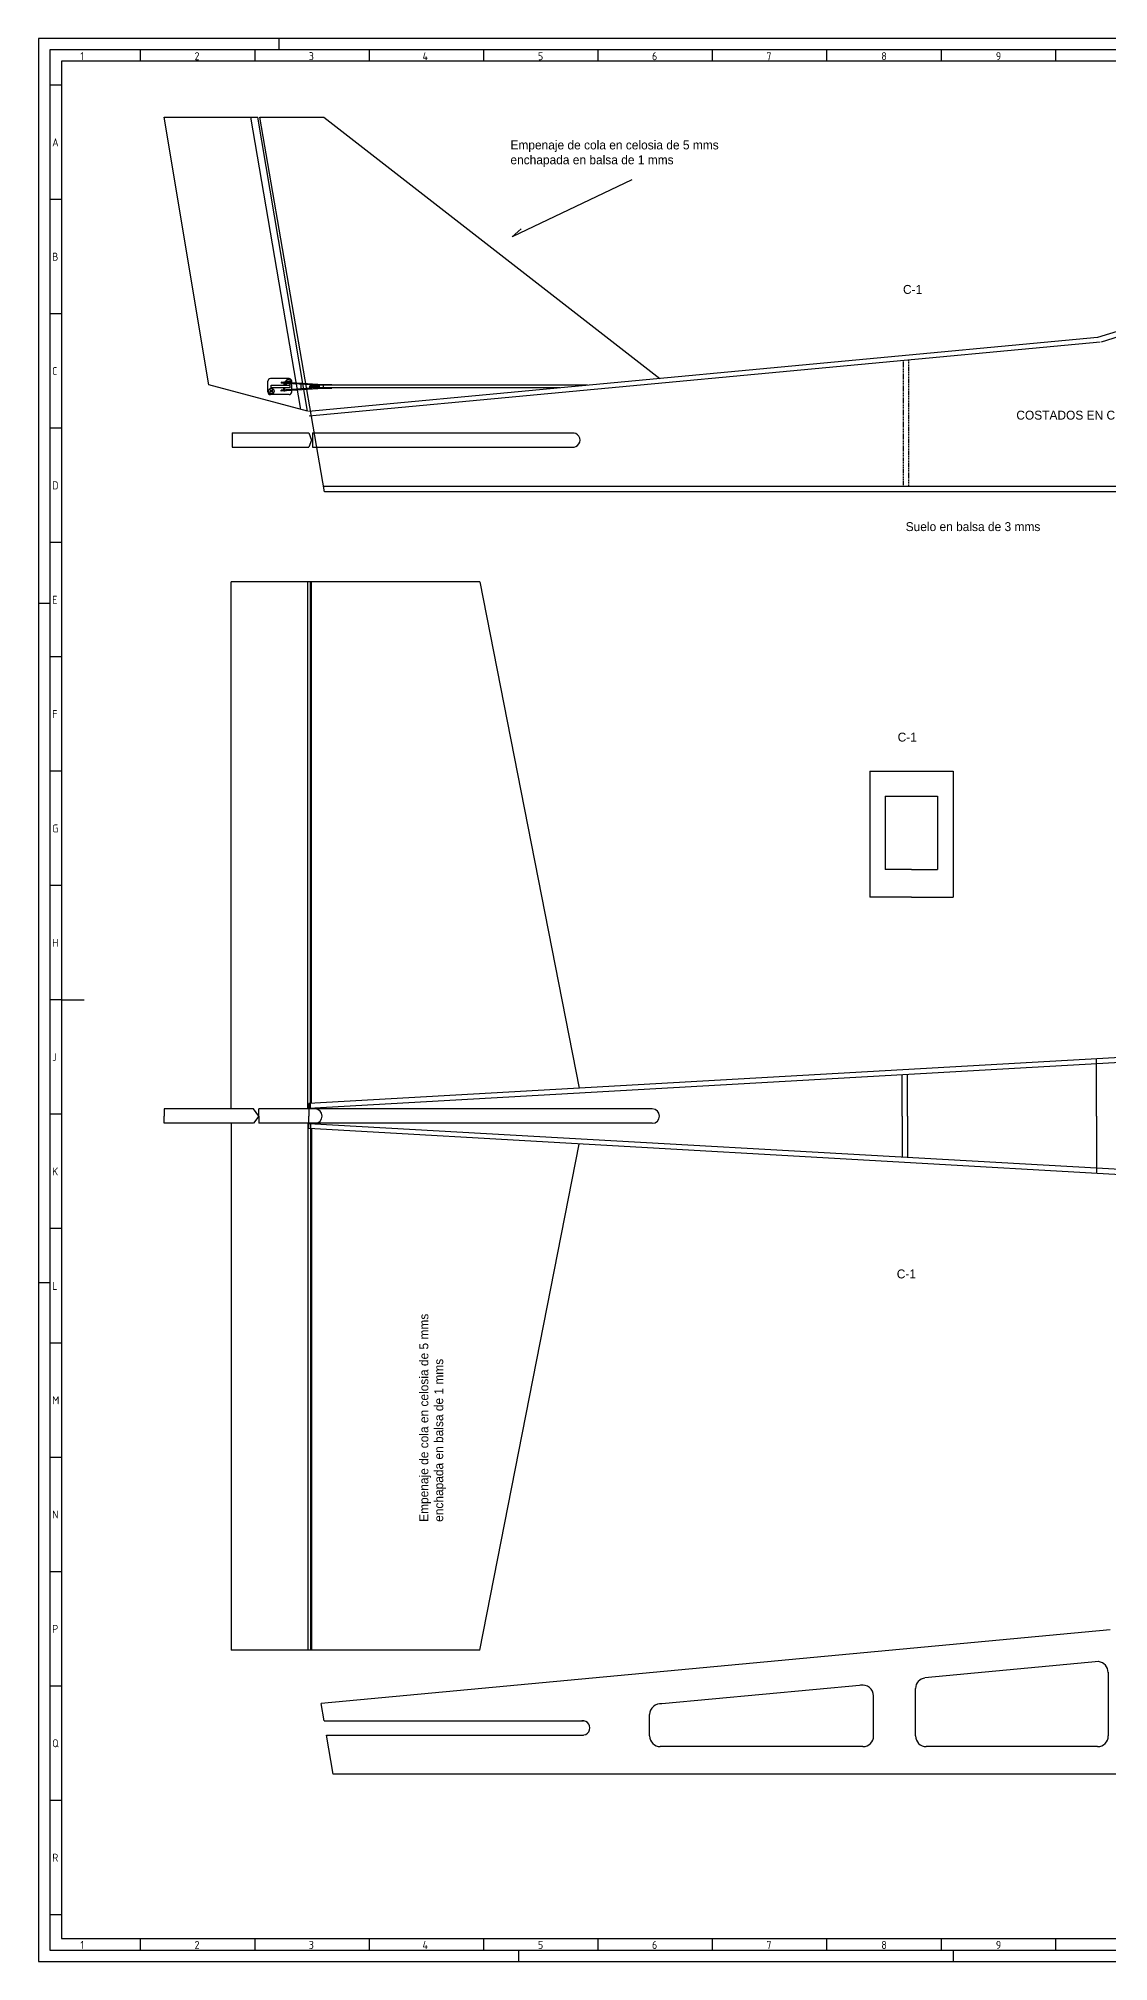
# Model space of a CAD drawing. Extents: x 808 to 1997, y 328 to 1169.
# Drawn here: x 808 to 1276, y 328 to 1169 of the extents above; entities that cross this region are included whole.
import ezdxf
from ezdxf.enums import TextEntityAlignment as Align

# ---------------------------------------------------------------- set-up
doc = ezdxf.new("R2010")
doc.units = 0
doc.header["$MEASUREMENT"] = 0
doc.linetypes.add('DASHED', pattern=[0.75, 0.5, -0.25])
doc.layers.get('0').update_dxf_attribs({"linetype": 'CONTINUOUS'})
for name, color, linetype in [('025', 1, 'CONTINUOUS'), ('035', 5, 'CONTINUOUS'), ('05', 6, 'CONTINUOUS'), ('07', 7, 'CONTINUOUS')]:
    doc.layers.add(name, color=color, linetype=linetype)
doc.styles.add('ISO_PROPORTIONAL', font='isocp.shx')

# ---------------------------------------------------------------- blocks, each defined once
blk = doc.blocks.new('DIN_A0_TITLE_BLOCK')
at = {"layer": '035'}
for p, q in [((1189, 841), (0, 841)), ((0, 841), (0, 0)), ((44.5, 836), (44.5, 831)), ((94.5, 836), (94.5, 831)), ((105, 841), (105, 836)), ((144.5, 836), (144.5, 831)), ((194.5, 836), (194.5, 831)), ((244.5, 836), (244.5, 831)), ((294.5, 836), (294.5, 831)), ((344.5, 836), (344.5, 831)), ((394.5, 836), (394.5, 831)), ((444.5, 836), (444.5, 831)), ((9.98, 820.54), (5, 820.54)), ((9.98, 770.54), (5, 770.54)), ((9.98, 720.54), (5, 720.54)), ((9.98, 670.54), (5, 670.54)), ((9.98, 620.54), (5, 620.54)), ((0, 594), (5, 594)), ((10, 570.5), (5.02, 570.5)), ((10, 520.5), (5, 520.5)), ((10, 470.5), (5.02, 470.5)), ((10, 420.5), (5.02, 420.5)), ((10, 370.5), (5.02, 370.5)), ((10, 320.5), (5.02, 320.5)), ((0, 297), (5, 297)), ((10.02, 270.46), (5.03, 270.46)), ((10.02, 220.46), (5.03, 220.46)), ((10.02, 170.46), (5.03, 170.46)), ((10.02, 120.46), (5.03, 120.46)), ((10.02, 70.46), (5.03, 70.46)), ((10.03, 20.42), (5.05, 20.42)), ((44.5, 10), (44.5, 5)), ((94.5, 10), (94.5, 5)), ((144.5, 10), (144.5, 5)), ((194.5, 10), (194.5, 5)), ((244.5, 10), (244.5, 5)), ((294.5, 10), (294.5, 5)), ((344.5, 10), (344.5, 5)), ((394.5, 10), (394.5, 5)), ((444.5, 10), (444.5, 5)), ((0, 0), (1189, 0)), ((210, 0), (210, 5)), ((400, 0), (400, 5))]:
    blk.add_line(p, q, dxfattribs=at)
blk.add_lwpolyline([(10, 10), (1179, 10), (1179, 831), (10, 831)], close=True, dxfattribs=at)
at = {"layer": '07'}
blk.add_line((10, 420.5), (20, 420.5), dxfattribs=at)
blk.add_lwpolyline([(5, 5), (1184, 5), (1184, 836), (5, 836)], close=True, dxfattribs=at)
at = {"layer": '025', "style": 'ISO_PROPORTIONAL'}
for tag, p in [('MAßSTAB', (1107.39, 60.81)), ('BEARBEIT.', (1057.46, 40.71)), ('NAME', (1073.72, 40.71)), ('GEPRÜFT', (1057.46, 36.46)), ('NAME', (1073.72, 36.46))]:
    blk.add_attdef(tag, p, '', height=2.5, dxfattribs=at)
at = {"layer": '035', "style": 'ISO_PROPORTIONAL'}
for s, p in [('1', (18.31, 831.5)), ('2', (68.23, 831.5)), ('3', (118.18, 831.5)), ('4', (167.88, 831.5)), ('5', (218.34, 831.5)), ('6', (268.19, 831.5)), ('7', (318.17, 831.5)), ('8', (368.42, 831.5)), ('9', (418.46, 831.5)), ('A', (6, 793.79)), ('B', (6, 743.79)), ('C', (6, 693.79)), ('D', (6, 643.79)), ('E', (6.02, 593.75)), ('F', (6.02, 543.75)), ('G', (6.02, 493.75)), ('H', (6.02, 443.75)), ('J', (6.02, 393.75)), ('K', (6.02, 343.75)), ('L', (6.03, 293.72)), ('M', (6.03, 243.72)), ('N', (6.03, 193.72)), ('P', (6.03, 143.72)), ('Q', (6.03, 93.72)), ('R', (6.05, 43.68)), ('1', (18.31, 5.5)), ('2', (68.23, 5.5)), ('3', (118.18, 5.5)), ('4', (167.88, 5.5)), ('5', (218.34, 5.5)), ('6', (268.19, 5.5)), ('7', (318.17, 5.5)), ('8', (368.42, 5.5)), ('9', (418.46, 5.5))]:
    blk.add_text(s, height=3.5, dxfattribs=at).set_placement(p)
at = {"layer": '05', "style": 'ISO_PROPORTIONAL'}
for tag, p in [('BENENNUNG', (1134.59, 37.21)), ('ZEICHNUNGSNUMMER', (1128.25, 20.32))]:
    blk.add_attdef(tag, text='', height=5, dxfattribs=at).set_placement(p, align=Align.MIDDLE)

msp = doc.modelspace()

# ---------------------------------------------------------------- linework, layer by layer
for p, q in [((882.33, 1018), (862.87, 1134.99)), ((862.87, 1134.99), (903.82, 1134.99)), ((922.63, 1007.23), (900.7, 1134.99)), ((925.51, 1006.46), (903.82, 1134.99)), ((932.87, 971.19), (904.6, 1134.99)), ((904.6, 1134.99), (932.68, 1134.99)), ((932.68, 1134.99), (1079.55, 1020.74)), ((1067.23, 1107.69), (1014.97, 1082.73)), ((1014.97, 1082.73), (1018.87, 1086.24)), ((1380.01, 1072.59), (1270.81, 1038.66)), ((1380.01, 1070.15), (1272.37, 1036.71)), ((1270.81, 1038.66), (925.92, 1006.35)), ((1271.98, 1036.71), (926.24, 1004.32)), ((925.51, 1006.46), (882.33, 1018)), ((908.11, 1014.87), (908.11, 1019.55)), ((917.47, 1020.72), (909.28, 1020.72)), ((909.67, 1016.64), (909.67, 1017.78)), ((917.86, 1017.77), (909.67, 1017.77)), ((913.96, 1019.16), (913.96, 1018.77)), ((932.29, 1017.99), (913.96, 1019.16)), ((929.5, 1017.78), (913.96, 1018.77)), ((915.13, 1019.21), (915.13, 1019.08)), ((915.52, 1019.19), (915.13, 1019.21)), ((915.13, 1018.69), (915.13, 1017.77)), ((915.52, 1019.19), (915.52, 1019.06)), ((915.52, 1018.67), (915.52, 1017.77)), ((916.5, 1018.61), (916.38, 1018.49)), ((916.38, 1018.49), (916.5, 1018.37)), ((916.51, 1019.63), (916.39, 1019.51)), ((916.89, 1019), (916.39, 1019.51)), ((916.73, 1018.59), (916.5, 1018.37)), ((917.02, 1019.12), (916.51, 1019.63)), ((916.89, 1019), (916.87, 1018.97)), ((917.48, 1019.59), (917.02, 1019.12)), ((917.61, 1019.47), (917.14, 1019)), ((917.18, 1018.95), (917.14, 1019)), ((917.49, 1018.41), (917.34, 1018.55)), ((917.48, 1019.59), (917.6, 1019.47)), ((917.61, 1018.53), (917.49, 1018.41)), ((917.61, 1018.53), (917.6, 1018.54)), ((917.86, 1016.65), (917.86, 1017.77)), ((918.64, 1018.86), (918.64, 1019.55)), ((918.64, 1015.95), (918.64, 1018.47)), ((922.54, 1018.22), (922.54, 1016.2)), ((926.81, 1017.77), (926.53, 1017.56)), ((926.83, 1017.77), (926.83, 1016.65)), ((929.17, 1017.77), (926.83, 1017.77)), ((927.22, 1017.77), (927.22, 1016.65)), ((927.22, 1017.77), (927.22, 1016.65)), ((927.61, 1017.77), (927.61, 1016.65)), ((928, 1017.77), (928, 1016.65)), ((928.39, 1017.77), (928.39, 1016.65)), ((928.78, 1017.77), (928.78, 1016.65)), ((929.17, 1017.99), (929.17, 1016.43)), ((932.68, 1017.78), (929.17, 1017.78)), ((929.17, 1016.64), (929.17, 1017.78)), ((929.56, 1016.64), (929.56, 1017.78)), ((929.95, 1016.64), (929.95, 1017.78)), ((930.73, 1016.64), (930.73, 1017.78)), ((932.27, 1017.99), (932.27, 1016.43)), ((936.19, 1017.99), (932.29, 1017.99)), ((1047.91, 1017.78), (932.68, 1017.78)), ((909.55, 1015.24), (909.04, 1014.73)), ((909.04, 1014.72), (909.16, 1014.6)), ((909.17, 1015.87), (909.05, 1015.75)), ((909.55, 1015.24), (909.05, 1015.75)), ((909.68, 1015.12), (909.16, 1014.6)), ((909.68, 1015.36), (909.17, 1015.87)), ((917.47, 1013.7), (909.28, 1013.7)), ((917.86, 1016.65), (909.67, 1016.65)), ((910.14, 1015.83), (909.68, 1015.36)), ((910.15, 1014.64), (909.68, 1015.12)), ((910.27, 1015.71), (909.8, 1015.24)), ((910.27, 1014.76), (909.8, 1015.24)), ((910.14, 1015.83), (910.26, 1015.71)), ((910.27, 1014.77), (910.15, 1014.64)), ((929.5, 1016.64), (913.96, 1015.65)), ((932.29, 1016.43), (913.96, 1015.26)), ((913.96, 1015.26), (913.96, 1015.65)), ((915.13, 1015.72), (915.13, 1016.65)), ((915.13, 1015.21), (915.13, 1015.33)), ((915.52, 1015.23), (915.13, 1015.21)), ((915.52, 1015.75), (915.52, 1016.65)), ((915.52, 1015.23), (915.52, 1015.36)), ((918.64, 1014.87), (918.64, 1015.56)), ((926.53, 1016.86), (926.53, 1017.56)), ((926.81, 1016.65), (926.53, 1016.86)), ((929.17, 1016.65), (926.83, 1016.65)), ((932.68, 1016.64), (929.17, 1016.64)), ((930.34, 1016.82), (930.34, 1017.6)), ((936.19, 1016.43), (932.29, 1016.43)), ((1035.78, 1016.64), (932.68, 1016.64)), ((892.51, 996.93), (926.05, 996.93)), ((892.51, 996.93), (892.51, 990.69)), ((926.05, 996.93), (927.22, 993.81)), ((927.22, 993.81), (926.05, 990.69)), ((927.61, 996.93), (927.61, 990.69)), ((927.61, 996.93), (1041.88, 996.93)), ((892.51, 990.69), (926.05, 990.69)), ((927.61, 990.69), (1041.88, 990.69)), ((1598.41, 973.53), (932.4, 973.53)), ((1598.41, 971.19), (932.87, 971.19)), ((892.12, 701.31), (892.12, 931.8)), ((1000.79, 931.8), (892.12, 931.8)), ((925.66, 701.31), (925.66, 931.8)), ((926.83, 701.31), (926.83, 931.8)), ((927.27, 703.65), (927.27, 931.8)), ((1000.79, 931.8), (1044.22, 710.39)), ((1377.28, 729.39), (926.05, 703.65)), ((1377.28, 727.05), (926.05, 701.52)), ((1270.42, 698.19), (1270.42, 723.29)), ((901.87, 701.31), (862.87, 701.31)), ((862.87, 701.31), (862.87, 698.19)), ((862.87, 695.07), (862.87, 698.19)), ((904.21, 698.19), (901.87, 701.31)), ((904.21, 698.19), (901.87, 695.07)), ((904.21, 698.19), (904.21, 701.31)), ((926.05, 701.31), (904.21, 701.31)), ((904.21, 698.19), (904.21, 695.07)), ((926.05, 703.65), (926.05, 698.19)), ((1076.2, 701.31), (926.05, 701.31)), ((926.05, 692.73), (926.05, 698.19)), ((1270.42, 698.19), (1270.42, 673.09)), ((901.87, 695.07), (862.87, 695.07)), ((892.12, 695.07), (892.12, 464.58)), ((926.05, 695.07), (904.21, 695.07)), ((925.66, 695.07), (925.66, 464.58)), ((1076.2, 695.07), (926.05, 695.07)), ((1377.28, 669.33), (926.05, 694.86)), ((1377.28, 666.99), (926.05, 692.73)), ((926.83, 695.07), (926.83, 464.58)), ((927.27, 692.73), (927.27, 464.58)), ((1000.79, 464.58), (1044.22, 685.99)), ((1276.27, 473.55), (931.43, 441.24)), ((1000.79, 464.58), (892.12, 464.58)), ((1271.32, 459.63), (1195.39, 452.52)), ((1275.49, 455.05), (1275.49, 427.14)), ((1168.38, 449.37), (1080.42, 441.13)), ((1191.25, 427.14), (1191.25, 447.92)), ((932.72, 433.77), (931.43, 441.24)), ((1172.92, 427.14), (1172.92, 444.69)), ((932.72, 433.77), (1046.17, 433.77)), ((1075.03, 427.14), (1075.03, 436.5)), ((933.79, 427.53), (1046.17, 427.53)), ((936.75, 410.37), (933.79, 427.53)), ((1168.24, 422.46), (1079.71, 422.46)), ((1270.81, 422.46), (1195.93, 422.46)), ((1602.7, 410.37), (936.69, 410.37))]:
    msp.add_line(p, q)
at = {"color": 5, "linetype": 'DASHED'}
for p, q in [((1185.79, 1028.64), (1185.79, 973.53)), ((1188.13, 1028.85), (1188.13, 973.53))]:
    msp.add_line(p, q, dxfattribs=at)
at = {"color": 5}
for p, q in [((1171.31, 848.98), (1171.31, 793.87)), ((1171.31, 848.98), (1207.73, 848.98)), ((1207.73, 848.98), (1207.73, 793.87)), ((1178.04, 838.12), (1200.9, 838.12)), ((1178.04, 838.12), (1178.04, 805.98)), ((1200.9, 838.12), (1200.9, 805.98)), ((1189.47, 805.98), (1178.04, 805.98)), ((1189.47, 805.98), (1200.9, 805.98)), ((1189.52, 793.87), (1171.31, 793.87)), ((1189.52, 793.87), (1207.73, 793.87)), ((1185.45, 698.19), (1185.45, 716.2)), ((1187.79, 698.19), (1187.79, 716.33)), ((1185.45, 698.19), (1185.45, 680.18)), ((1187.79, 698.19), (1187.79, 680.05))]:
    msp.add_line(p, q, dxfattribs=at)
msp.add_lwpolyline([(817.9, 338.47), (1799.7, 338.47), (1799.7, 393.72), (1986.9, 393.72), (1986.9, 1159.47), (817.9, 1159.47)], close=True)
msp.add_circle((909.67, 1015.26), 1.23)
for centre, radius, start, end in [((909.48, 1019.35), 1.38, 98.1301, 171.8699), ((917.01, 1019.02), 1.23, 353.61947, 179.07609), ((917.01, 1019.02), 1.23, 197.64374, 335.05182), ((917.28, 1019.35), 1.38, 8.1301, 81.8699), ((909.48, 1015.06), 1.38, 188.1301, 261.8699), ((917.28, 1015.06), 1.38, 278.1301, 351.8699), ((1041.49, 993.81), 3.14, 262.87498, 97.12502), ((928.78, 698.19), 3.12, 0, 90), ((928.78, 698.19), 3.12, 270, 360), ((1076.2, 698.19), 3.12, 0, 90), ((1076.2, 698.19), 3.12, 270, 360), ((1270.5, 454.7), 4.99, 2.70629, 80.75713), ((1168.24, 444.69), 4.68, 0, 102.3937), ((1195.93, 447.81), 4.68, 96.53278, 178.6403), ((1079.71, 436.5), 4.68, 81.38842, 180), ((1045.78, 430.65), 3.14, 262.87498, 97.12502), ((1079.71, 427.14), 4.68, 180, 270), ((1168.24, 427.14), 4.68, 270, 0), ((1195.93, 427.14), 4.68, 180, 270), ((1270.81, 427.14), 4.68, 270, 0)]:
    msp.add_arc(centre, radius, start, end)

# ---------------------------------------------------------------- block references
msp.add_blockref('DIN_A0_TITLE_BLOCK', (807.9, 328.47))

# ---------------------------------------------------------------- texts
for s, p in [('enchapada en balsa de 1 mms', (1014.19, 1114.45)), ('Empenaje de cola en celosia de 5 mms ', (1014.19, 1120.95)), ('COSTADOS EN C.P. DE 3 MMS', (1235.32, 1002.78)), ('Suelo en balsa de 3 mms', (1186.96, 954.03))]:
    msp.add_text(s, height=3.9).set_placement(p)
at = {"color": 1}
for p in [(1185.79, 1057.77), (1183.45, 861.99), (1183.06, 627.21)]:
    msp.add_text('C-1', height=3.9, dxfattribs=at).set_placement(p)
for s, p in [('Empenaje de cola en celosia de 5 mms ', (978.31, 520.74)), ('enchapada en balsa de 1 mms', (984.81, 520.74))]:
    msp.add_text(s, height=3.9, rotation=90).set_placement(p)

doc.saveas('drawing.dxf')
